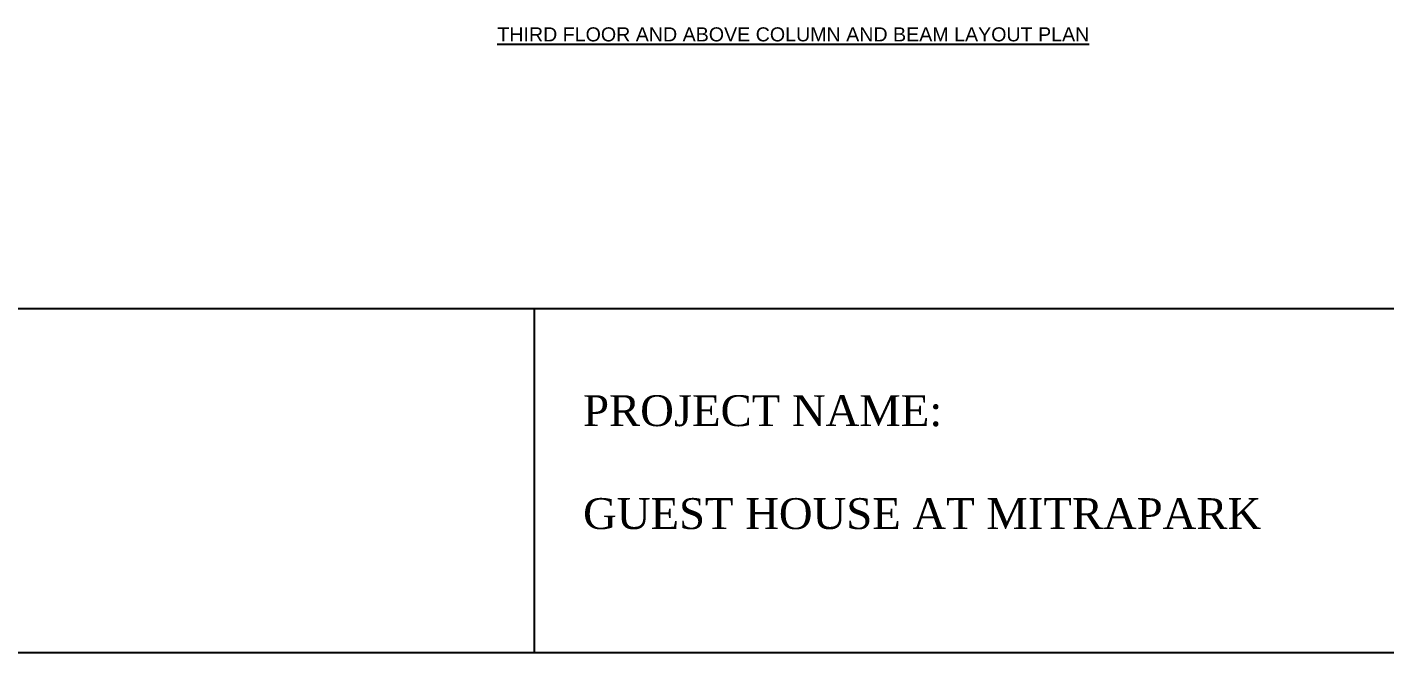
# Model space of a CAD drawing. Header units: inches. Extents: x 57837 to 133168, y 6972 to 27776.
# Drawn here: x 68172 to 69139, y 22632 to 23078 of the extents above; entities that cross this region are included whole.
import ezdxf

# ---------------------------------------------------------------- set-up
doc = ezdxf.new("R2010")
doc.units = ezdxf.units.IN
doc.header["$MEASUREMENT"] = 0
doc.layers.add('text', color=255, linetype='Continuous')
doc.styles.add('Arial', font='arial.ttf', dxfattribs={"height": 6.5})
doc.styles.get("Standard").update_dxf_attribs({"font": 'ARIALN.TTF', "height": 7})

msp = doc.modelspace()

# ---------------------------------------------------------------- linework, layer by layer
for p, q in [((69722.5, 22876.92), (66917.02, 22876.92)), ((69363.92, 22876.92), (68533.21, 22876.92)), ((68533.21, 22876.92), (68533.21, 22631.9))]:
    msp.add_line(p, q)
at = {"color": 1}
msp.add_line((69722.5, 22631.9), (66916.4, 22631.9), dxfattribs=at)

# ---------------------------------------------------------------- texts
at = {"insert": (68568.14, 22815.46), "char_height": 22, "width": 526.9594, "attachment_point": 1}
msp.add_mtext('{\\fTimes New Roman|b0|i0|c0|p18;PROJECT NAME:\\P\\PGUEST HOUSE AT MITRAPARK}', dxfattribs=at)
at = {"layer": 'text', "style": 'Arial'}
msp.add_text('%%UTHIRD FLOOR AND ABOVE COLUMN AND BEAM LAYOUT PLAN', height=9.9996, dxfattribs=at).set_placement((68507.08, 23067.49))

doc.saveas('drawing.dxf')
